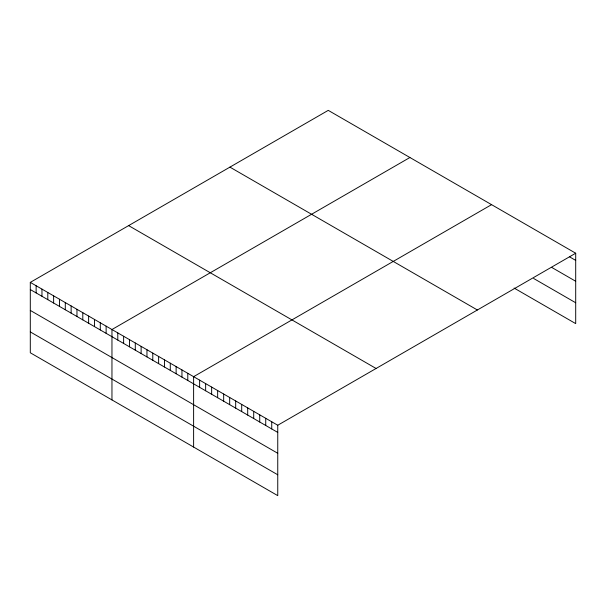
<?xml version="1.0" encoding="UTF-8"?>
<svg xmlns="http://www.w3.org/2000/svg" width="606" height="606" viewBox="0 0 606 606"><rect width="100%" height="100%" fill="white"/><g stroke="black" fill="none" stroke-linecap="round" stroke-linejoin="round"><path stroke-width="0.91" d="M30.3 282.381L277.753 425.245L277.753 495.64L30.3 352.775L30.3 282.381L328.247 110.36L575.7 253.225L575.7 323.619L514.1 288.055M409.906 157.507L111.959 329.528L111.959 399.922M491.564 204.654L193.617 376.674L193.617 447.061M277.753 425.245L575.7 253.225M569.693 256.929L575.7 260.398M551.665 267.382L575.7 281.26M533.636 278.472L575.7 302.758M229.924 167.127L477.377 309.992M128.624 225.614L376.076 368.478M30.3 289.554L277.753 432.419M30.3 310.416L277.753 453.28M30.3 331.914L277.753 474.778M271.738 421.776L271.738 428.95M265.731 418.307L265.731 425.48M259.724 414.837L259.724 422.011M253.709 411.368L253.709 418.541M247.702 407.899L247.702 415.072M241.696 404.429L241.696 411.603M235.681 400.96L235.681 408.133M229.674 397.491L229.674 404.664M223.667 394.021L223.667 401.195M217.652 390.552L217.652 397.725M211.645 387.082L211.645 394.248M205.639 383.613L205.639 390.779M199.624 380.144L199.624 387.31M187.784 373.304L187.784 380.477M181.951 369.933L181.951 377.106M176.119 366.569L176.119 373.743M170.286 363.199L170.286 370.372M164.453 359.835L164.453 367.009M158.62 356.464L158.62 363.638M152.788 353.101L152.788 360.267M146.955 349.73L146.955 356.904M141.122 346.367L141.122 353.533M135.289 342.996L135.289 350.17M129.457 339.625L129.457 346.799M123.624 336.262L123.624 343.435M117.791 332.891L117.791 340.064M106.126 326.157L106.126 333.33M100.293 322.793L100.293 329.959M94.46 319.423L94.46 326.596M88.627 316.059L88.627 323.225M82.795 312.688L82.795 319.862M76.962 309.318L76.962 316.491M71.129 305.954L71.129 313.128M65.296 302.583L65.296 309.757M59.464 299.22L59.464 306.394M53.631 295.849L53.631 303.023M47.798 292.486L47.798 299.652M41.965 289.115L41.965 296.289M36.133 285.752L36.133 292.918"/></g></svg>
